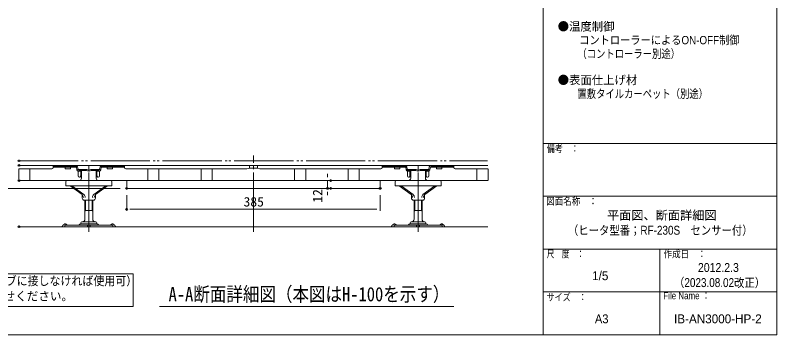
# Model space of a CAD drawing. Units: millimetres, scale not verified. Extents: x -1000 to 1000, y -692 to 693.
# Drawn here: x -157 to 1000, y -692 to -208 of the extents above; entities that cross this region are included whole.
import ezdxf
from ezdxf.enums import TextEntityAlignment as Align

# ---------------------------------------------------------------- set-up
doc = ezdxf.new("R2010")
doc.units = ezdxf.units.MM
doc.header["$LTSCALE"] = 5
doc.header["$PDMODE"] = 32
doc.header["$PDSIZE"] = 2.5
doc.linetypes.add('LONG_CHAIN', pattern=[21, 18, -1, 1, -1])
doc.linetypes.add('LONG_DOUBLE_CHAIN', pattern=[21.8, 18, -1, 0.6, -0.6, 0.6, -1])
for name, color, linetype, lineweight in [('0-0_zumenwaku', 5, 'Continuous', 9), ('0-2_中心線', 1, 'LONG_CHAIN', 9), ('0-3_一般寸法', 1, 'Continuous', 9), ('0-4_0', 3, 'Continuous', 9), ('0-8_1-1', 2, 'Continuous', 9), ('0-A_1-2', 7, 'Continuous', 9), ('1-0_1', 3, 'Continuous', 9), ('1-1_2-0', 3, 'Continuous', 9), ('1-2_2-F', 3, 'Continuous', 9), ('1-3_logo', 4, 'LONG_DOUBLE_CHAIN', 9), ('1-4_7ユーザー', 3, 'Continuous', 9)]:
    doc.layers.add(name, color=color, linetype=linetype, lineweight=lineweight)
for name, color, linetype in [('0-1_moji', 2, 'Continuous'), ('0-5_Defpoints', 7, 'Continuous'), ('0-7_10', 3, 'Continuous')]:
    doc.layers.add(name, color=color, linetype=linetype)
doc.styles.add('ＭＳ ゴシック', font='')
doc.styles.add('ＭＳ Ｐゴシック', font='')
doc.styles.get('ＭＳ ゴシック').set_extended_font_data('MS Gothic')
doc.styles.get('ＭＳ Ｐゴシック').set_extended_font_data('MS PGothic')

msp = doc.modelspace()

# ---------------------------------------------------------------- linework, layer by layer
at = {"layer": '0-0_zumenwaku'}
for p, q in [((645.006, 692.551), (645.006, -692.449)), ((645.006, -402.449), (1000.006, -402.449)), ((645.006, -482.449), (1000.006, -482.449)), ((645.006, -562.449), (1000.006, -562.449)), ((822.506, -562.449), (822.506, -692.449)), ((645.006, -627.449), (1000.006, -627.449))]:
    msp.add_line(p, q, dxfattribs=at)
msp.add_lwpolyline([(-999.994, -692.449), (1000.006, -692.449), (1000.006, 692.551), (-999.994, 692.551)], close=True, dxfattribs=at)
at = {"layer": '0-2_中心線'}
for p, q in [((205.212, -536.495), (205.212, -420.546)), ((-44.788, -536.495), (-44.788, -432.091)), ((455.212, -536.495), (455.212, -432.091))]:
    msp.add_line(p, q, dxfattribs=at)
at = {"layer": '0-3_一般寸法'}
for p, q in [((317.639, -453.529), (317.639, -448.529)), ((312.392, -458.529), (315.139, -458.529)), ((317.639, -458.529), (317.639, -470.529)), ((2.712, -470.529), (-205.296, -470.529)), ((2.712, -470.529), (-205.296, -470.529)), ((312.392, -470.529), (315.139, -470.529)), ((12.712, -480.529), (12.712, -504.532)), ((317.639, -475.529), (317.639, -480.529)), ((397.712, -480.529), (397.712, -504.532)), ((392.712, -502.032), (17.712, -502.032))]:
    msp.add_line(p, q, dxfattribs=at)
at = {"layer": '0-4_0'}
for p, q in [((-79.788, -466.829), (-79.788, -460.529)), ((-77.788, -458.529), (-11.788, -458.529)), ((-9.788, -460.529), (-9.788, -466.829)), ((420.212, -466.829), (420.212, -460.529)), ((422.212, -458.529), (488.212, -458.529)), ((490.212, -460.529), (490.212, -466.829)), ((-79.788, -466.829), (-9.788, -466.829)), ((-73.325, -466.829), (-55.098, -479.916)), ((-52.269, -479.916), (-70.497, -466.829)), ((-37.307, -479.916), (-19.079, -466.829)), ((-16.251, -466.829), (-34.479, -479.916)), ((420.212, -466.829), (490.212, -466.829)), ((426.675, -466.829), (444.902, -479.916)), ((447.731, -479.916), (429.503, -466.829)), ((462.693, -479.916), (480.921, -466.829)), ((483.749, -466.829), (465.521, -479.916)), ((-54.788, -485.329), (-54.788, -480.182)), ((-34.788, -485.329), (-34.788, -480.182)), ((445.212, -485.329), (445.212, -480.182)), ((465.212, -485.329), (465.212, -480.182)), ((-37.788, -488.329), (-51.788, -488.329)), ((-50.788, -488.329), (-50.788, -517.201)), ((-38.788, -488.329), (-38.788, -517.201)), ((462.212, -488.329), (448.212, -488.329)), ((449.212, -488.329), (449.212, -517.201)), ((461.212, -488.329), (461.212, -517.201)), ((-50.788, -504.001), (-38.788, -504.001)), ((449.212, -504.001), (461.212, -504.001)), ((-81.288, -526.401), (-8.288, -526.401)), ((-81.288, -528.701), (-81.288, -526.401)), ((-8.288, -528.701), (-81.288, -528.701)), ((-59.382, -525.549), (-59.769, -526.401)), ((-57.288, -524.201), (-32.288, -524.201)), ((-56.788, -522.701), (-56.788, -524.201)), ((-34.288, -521.201), (-55.288, -521.201)), ((-46.995, -528.701), (-46.995, -526.401)), ((-42.581, -528.701), (-42.581, -526.401)), ((-32.788, -524.201), (-32.788, -522.701)), ((-30.194, -525.549), (-29.807, -526.401)), ((-8.288, -528.701), (-8.288, -526.401)), ((418.712, -526.401), (491.712, -526.401)), ((418.712, -528.701), (418.712, -526.401)), ((491.712, -528.701), (418.712, -528.701)), ((440.618, -525.549), (440.231, -526.401)), ((442.712, -524.201), (467.712, -524.201)), ((443.212, -522.701), (443.212, -524.201)), ((465.712, -521.201), (444.712, -521.201)), ((453.005, -528.701), (453.005, -526.401)), ((457.419, -528.701), (457.419, -526.401)), ((467.212, -524.201), (467.212, -522.701)), ((469.806, -525.549), (470.193, -526.401)), ((491.712, -528.701), (491.712, -526.401))]:
    msp.add_line(p, q, dxfattribs=at)
at = {"layer": '0-4_0', "color": 2}
for p, q in [((-49.788, -488.329), (-49.788, -504.001)), ((-39.788, -488.329), (-39.788, -504.001)), ((450.212, -488.329), (450.212, -504.001)), ((460.212, -488.329), (460.212, -504.001)), ((-49.788, -504.001), (-50.788, -505.001)), ((-39.788, -504.001), (-38.788, -505.001)), ((450.212, -504.001), (449.212, -505.001)), ((460.212, -504.001), (461.212, -505.001))]:
    msp.add_line(p, q, dxfattribs=at)
at = {"layer": '0-4_0'}
for points in [[(397.712, -470.529), (12.712, -470.529), (12.712, -458.529)], [(397.712, -470.529), (397.712, -458.529), (12.712, -458.529)]]:
    msp.add_lwpolyline(points, dxfattribs=at)
for centre, radius, start, end in [((-77.788, -460.529), 2, 90, 180), ((-11.788, -460.529), 2, 0, 90), ((422.212, -460.529), 2, 90, 180), ((488.212, -460.529), 2, 0, 90), ((-51.788, -485.329), 3, 180, 270), ((-37.788, -485.329), 3, 270, 0), ((448.212, -485.329), 3, 180, 270), ((462.212, -485.329), 3, 270, 0), ((-54.788, -517.201), 4, 270, 0), ((-34.788, -517.201), 4, 180, 270), ((445.212, -517.201), 4, 270, 0), ((465.212, -517.201), 4, 180, 270), ((-57.288, -526.501), 2.3, 90, 155.55605), ((-55.288, -522.701), 1.5, 90, 180), ((-34.288, -522.701), 1.5, 0, 90), ((-32.288, -526.501), 2.3, 24.44395, 90), ((442.712, -526.501), 2.3, 90, 155.55605), ((444.712, -522.701), 1.5, 90, 180), ((465.712, -522.701), 1.5, 0, 90), ((467.712, -526.501), 2.3, 24.44395, 90)]:
    msp.add_arc(centre, radius, start, end, dxfattribs=at)
for centre, start_param, end_param in [((-56.714, -484.398), 4.71238898, 5.81516123), ((-53.886, -484.398), 4.71238898, 5.81516123), ((-35.69, -484.398), 0.46802407, 1.57079633), ((-32.862, -484.398), 0.46802407, 1.57079633), ((443.286, -484.398), 4.71238898, 5.81516123), ((446.114, -484.398), 4.71238898, 5.81516123), ((464.31, -484.398), 0.46802407, 1.57079633), ((467.138, -484.398), 0.46802407, 1.57079633)]:
    msp.add_ellipse(centre, major_axis=(0, 5), ratio=0.716739, start_param=start_param, end_param=end_param, dxfattribs=at)
at = {"layer": '0-5_Defpoints'}
for p in [(-150.944, -428.7), (-150.936, -435.701), (-150.936, -458.529), (322.392, -458.529), (12.712, -470.529), (12.712, -470.529), (317.639, -470.529), (322.392, -470.529), (397.712, -470.529), (12.712, -502.032), (-150.944, -528.701)]:
    msp.add_point(p, dxfattribs=at)
at = {"layer": '0-8_1-1'}
for p, q in [((-44.797, -435.701), (-150.936, -435.701)), ((-99.053, -438.881), (-99.053, -435.701)), ((-64.474, -437.323), (-99.053, -437.323)), ((-63.412, -438.54), (-99.053, -438.54)), ((-80.799, -440.264), (-80.799, -438.54)), ((-72.685, -440.264), (-72.685, -438.54)), ((-62.802, -442.142), (-63.474, -438.168)), ((-61.875, -437.898), (-61.188, -441.955)), ((-44.763, -435.701), (-44.763, -442.8)), ((-44.763, -435.701), (205.22, -435.701)), ((-27.685, -437.898), (-28.371, -441.955)), ((-26.757, -442.142), (-26.085, -438.168)), ((-26.148, -438.54), (9.493, -438.54)), ((-25.085, -437.323), (9.493, -437.323)), ((-16.874, -440.264), (-16.874, -438.54)), ((-8.761, -440.264), (-8.761, -438.54)), ((9.493, -438.881), (9.493, -435.701)), ((455.203, -435.701), (205.22, -435.701)), ((400.947, -438.881), (400.947, -435.701)), ((435.526, -437.323), (400.947, -437.323)), ((436.588, -438.54), (400.947, -438.54)), ((419.201, -440.264), (419.201, -438.54)), ((427.315, -440.264), (427.315, -438.54)), ((437.198, -442.142), (436.526, -438.168)), ((438.125, -437.898), (438.812, -441.955)), ((455.237, -435.701), (561.376, -435.701)), ((472.315, -437.898), (471.629, -441.955)), ((473.243, -442.142), (473.915, -438.168)), ((473.852, -438.54), (509.493, -438.54)), ((474.915, -437.323), (509.493, -437.323)), ((483.126, -440.264), (483.126, -438.54)), ((491.239, -440.264), (491.239, -438.54)), ((509.493, -438.881), (509.493, -435.701)), ((-151.069, -458.529), (-151.069, -440.909)), ((-134.252, -458.529), (-134.252, -440.909)), ((-80.291, -440.771), (-73.193, -440.771)), ((-61.023, -451.43), (-61.023, -444.208)), ((-60.203, -444.339), (-56.56, -444.339)), ((-60.189, -442.8), (-56.56, -442.8)), ((-57.169, -451.43), (-57.169, -444.339)), ((-56.56, -442.8), (-55.518, -441.786)), ((-56.56, -442.8), (-56.56, -444.339)), ((-56.56, -444.339), (-55.603, -443.408)), ((-55.952, -454.878), (-55.952, -443.748)), ((-48.103, -443.408), (-55.603, -443.408)), ((-48.103, -443.408), (-45.31, -444.339)), ((-44.763, -442.8), (-44.25, -444.339)), ((-41.457, -443.408), (-44.25, -444.339)), ((-41.457, -443.408), (-33.956, -443.408)), ((-32.999, -442.8), (-34.042, -441.786)), ((-33.607, -454.878), (-33.607, -443.748)), ((-32.999, -442.8), (-32.999, -444.339)), ((-29.371, -442.8), (-32.999, -442.8)), ((-32.39, -451.43), (-32.39, -444.339)), ((-28.537, -451.43), (-28.537, -444.208)), ((-9.268, -440.771), (-16.367, -440.771)), ((44.692, -458.529), (44.692, -440.909)), ((61.509, -458.529), (61.509, -440.909)), ((125.822, -458.529), (125.822, -440.909)), ((142.64, -458.529), (142.64, -440.909)), ((267.801, -458.529), (267.801, -440.909)), ((284.618, -458.529), (284.618, -440.909)), ((348.931, -458.529), (348.931, -440.909)), ((365.748, -458.529), (365.748, -440.909)), ((419.709, -440.771), (426.807, -440.771)), ((438.977, -451.43), (438.977, -444.208)), ((439.797, -444.339), (443.44, -444.339)), ((439.811, -442.8), (443.44, -442.8)), ((442.831, -451.43), (442.831, -444.339)), ((443.44, -442.8), (444.482, -441.786)), ((443.44, -442.8), (443.44, -444.339)), ((443.44, -444.339), (444.397, -443.408)), ((444.048, -454.878), (444.048, -443.748)), ((451.897, -443.408), (444.397, -443.408)), ((451.897, -443.408), (454.69, -444.339)), ((458.543, -443.408), (455.75, -444.339)), ((458.543, -443.408), (466.044, -443.408)), ((467.001, -442.8), (465.958, -441.786)), ((467.001, -444.339), (466.044, -443.408)), ((466.393, -454.878), (466.393, -443.748)), ((467.001, -442.8), (467.001, -444.339)), ((470.629, -442.8), (467.001, -442.8)), ((470.643, -444.339), (467.001, -444.339)), ((467.61, -451.43), (467.61, -444.339)), ((471.463, -451.43), (471.463, -444.208)), ((490.732, -440.771), (483.633, -440.771)), ((544.692, -458.529), (544.692, -440.909)), ((561.509, -458.529), (561.509, -440.909)), ((-59.603, -458.529), (-150.936, -458.529)), ((-58.995, -453.458), (-57.981, -453.458)), ((-30.565, -453.458), (-31.579, -453.458)), ((440.397, -458.529), (-29.957, -458.529)), ((441.005, -453.458), (442.019, -453.458)), ((469.435, -453.458), (468.421, -453.458)), ((470.043, -458.529), (561.376, -458.529))]:
    msp.add_line(p, q, dxfattribs=at)
for points in [[(-44.797, -435.701), (-44.797, -442.8), (-45.31, -444.339)], [(455.203, -435.701), (455.203, -442.8), (454.69, -444.339)], [(455.237, -435.701), (455.237, -442.8), (455.75, -444.339)], [(-60.36, -441.786), (-47.839, -441.786), (-44.797, -442.8)], [(-29.2, -441.786), (-41.72, -441.786), (-44.763, -442.8)], [(-29.357, -444.339), (-32.999, -444.339), (-33.956, -443.408)], [(439.64, -441.786), (452.161, -441.786), (455.203, -442.8)], [(470.8, -441.786), (458.28, -441.786), (455.237, -442.8)]]:
    msp.add_lwpolyline(points, dxfattribs=at)
for centre, radius, start, end in [((-64.474, -438.337), 2.637, 9.60059, 90), ((-64.474, -438.337), 1.014, 9.60069, 90), ((-25.085, -438.337), 2.637, 90, 170.39941), ((-25.085, -438.337), 1.014, 90, 170.39931), ((435.526, -438.337), 2.637, 9.60059, 90), ((435.526, -438.337), 1.014, 9.60069, 90), ((474.915, -438.337), 2.637, 90, 170.39941), ((474.915, -438.337), 1.014, 90, 170.39931), ((-80.291, -440.264), 0.507, 180, 270), ((-73.193, -440.264), 0.507, 270, 0), ((-60.203, -441.702), 2.637, 189.60072, 270), ((-60.36, -440.771), 1.014, 189.60034, 270), ((-60.189, -441.786), 1.014, 189.60046, 270), ((-29.371, -441.786), 1.014, 270, 350.39954), ((-29.357, -441.702), 2.637, 270, 350.39928), ((-29.2, -440.771), 1.014, 270, 350.39966), ((-16.367, -440.264), 0.507, 180, 270), ((-9.268, -440.264), 0.507, 270, 0), ((419.709, -440.264), 0.507, 180, 270), ((426.807, -440.264), 0.507, 270, 0), ((439.797, -441.702), 2.637, 189.60072, 270), ((439.64, -440.771), 1.014, 189.60034, 270), ((439.811, -441.786), 1.014, 189.60046, 270), ((470.629, -441.786), 1.014, 270, 350.39954), ((470.643, -441.702), 2.637, 270, 350.39928), ((470.8, -440.771), 1.014, 270, 350.39966), ((483.633, -440.264), 0.507, 180, 270), ((490.732, -440.264), 0.507, 270, 0), ((-58.995, -451.43), 2.028, 180, 270), ((-59.603, -454.878), 3.651, 270, 0), ((-59.197, -451.43), 2.028, 270, 0), ((-57.981, -451.43), 2.028, 270, 0), ((-29.957, -454.878), 3.651, 180, 270), ((-31.579, -451.43), 2.028, 180, 270), ((-30.362, -451.43), 2.028, 180, 270), ((-30.565, -451.43), 2.028, 270, 0), ((441.005, -451.43), 2.028, 180, 270), ((440.397, -454.878), 3.651, 270, 0), ((440.803, -451.43), 2.028, 270, 0), ((442.019, -451.43), 2.028, 270, 0), ((470.043, -454.878), 3.651, 180, 270), ((468.421, -451.43), 2.028, 180, 270), ((469.638, -451.43), 2.028, 180, 270), ((469.435, -451.43), 2.028, 270, 0)]:
    msp.add_arc(centre, radius, start, end, dxfattribs=at)
at = {"layer": '0-A_1-2', "color": 2}
for p, q in [((199.135, -439.895), (199.135, -435.701)), ((211.305, -439.895), (211.305, -435.701)), ((-101.081, -440.909), (-150.936, -440.909)), ((11.521, -440.909), (195.389, -440.909)), ((398.919, -440.909), (215.051, -440.909)), ((511.521, -440.909), (561.376, -440.909))]:
    msp.add_line(p, q, dxfattribs=at)
for points in [[(195.389, -440.909), (199.135, -439.895), (205.22, -439.895)], [(215.051, -440.909), (211.305, -439.895), (205.22, -439.895)]]:
    msp.add_lwpolyline(points, dxfattribs=at)
for centre, start, end in [((-101.081, -438.881), 270, 0), ((11.521, -438.881), 180, 270), ((398.919, -438.881), 270, 0), ((511.521, -438.881), 180, 270)]:
    msp.add_arc(centre, 2.028, start, end, dxfattribs=at)
at = {"layer": '1-0_1'}
msp.add_line((62.485, -649.424), (509.31, -649.424), dxfattribs=at)
at = {"layer": '1-1_2-0'}
msp.add_line((-150.944, -528.701), (561.368, -528.701), dxfattribs=at)
at = {"layer": '1-2_2-F'}
for p, q in [((-12.06, -526.313), (-11.874, -526.127)), ((-11.874, -526.127), (-10.902, -525.294)), ((-10.902, -525.294), (-10.717, -525.202)), ((-10.717, -525.202), (-10.578, -524.97)), ((-10.578, -524.97), (-10.393, -524.831)), ((-10.393, -524.831), (-10.162, -524.739)), ((-10.162, -524.739), (-9.838, -524.646)), ((-9.838, -524.646), (-9.56, -524.507)), ((-9.56, -524.507), (-9.282, -524.415)), ((-9.282, -524.415), (-9.097, -524.368)), ((-9.097, -524.368), (-8.912, -524.368)), ((-8.912, -524.368), (-8.681, -524.368)), ((-8.681, -524.368), (-8.356, -524.368)), ((-8.356, -524.368), (-8.079, -524.415)), ((-8.079, -524.415), (-7.894, -524.507)), ((-7.894, -524.507), (-7.709, -524.692)), ((-7.709, -524.692), (-7.523, -524.924)), ((-7.523, -524.924), (-7.292, -525.109)), ((-7.292, -525.109), (-7.06, -525.202)), ((-7.06, -525.202), (-6.875, -525.294)), ((-6.875, -525.294), (-6.736, -525.526)), ((-6.736, -525.526), (-6.505, -525.803)), ((-6.505, -525.803), (-6.32, -525.85)), ((-6.32, -525.85), (-6.042, -525.942)), ((-6.042, -525.942), (-5.857, -526.081)), ((-5.857, -526.081), (-5.626, -526.174)), ((-5.626, -526.174), (-5.44, -526.359)), ((-5.44, -526.359), (-5.302, -526.59)), ((-5.302, -526.59), (-5.209, -526.822)), ((-5.209, -526.822), (-5.163, -527.099)), ((-5.163, -527.099), (-4.931, -527.285)), ((-4.931, -527.285), (-4.746, -527.423)), ((-4.746, -527.423), (-4.607, -527.655)), ((-4.607, -527.655), (-4.468, -527.886)), ((-4.468, -527.886), (-4.422, -528.118)), ((-4.422, -528.118), (-4.283, -528.349)), ((-4.283, -528.349), (-4.191, -528.581)), ((-4.191, -528.581), (-4.098, -528.627)), ((422.483, -526.313), (422.298, -526.127)), ((487.94, -526.313), (488.126, -526.127)), ((488.126, -526.127), (489.098, -525.294)), ((489.098, -525.294), (489.283, -525.202)), ((489.283, -525.202), (489.422, -524.97)), ((489.422, -524.97), (489.607, -524.831)), ((489.607, -524.831), (489.838, -524.739)), ((489.838, -524.739), (490.162, -524.646)), ((490.162, -524.646), (490.44, -524.507)), ((490.44, -524.507), (490.718, -524.415)), ((490.718, -524.415), (490.903, -524.368)), ((490.903, -524.368), (491.088, -524.368)), ((491.088, -524.368), (491.319, -524.368)), ((491.319, -524.368), (491.644, -524.368)), ((491.644, -524.368), (491.921, -524.415)), ((491.921, -524.415), (492.106, -524.507)), ((492.106, -524.507), (492.291, -524.692)), ((492.291, -524.692), (492.477, -524.924)), ((492.477, -524.924), (492.708, -525.109)), ((492.708, -525.109), (492.94, -525.202)), ((492.94, -525.202), (493.125, -525.294)), ((493.125, -525.294), (493.264, -525.526)), ((493.264, -525.526), (493.495, -525.803)), ((493.495, -525.803), (493.68, -525.85)), ((493.68, -525.85), (493.958, -525.942)), ((493.958, -525.942), (494.143, -526.081)), ((494.143, -526.081), (494.374, -526.174)), ((494.374, -526.174), (494.56, -526.359)), ((494.56, -526.359), (494.698, -526.59)), ((494.698, -526.59), (494.791, -526.822)), ((494.791, -526.822), (494.837, -527.099)), ((494.837, -527.099), (495.069, -527.285)), ((495.069, -527.285), (495.254, -527.423)), ((495.254, -527.423), (495.393, -527.655)), ((495.393, -527.655), (495.532, -527.886)), ((495.532, -527.886), (495.578, -528.118)), ((495.578, -528.118), (495.717, -528.349)), ((495.717, -528.349), (495.809, -528.581)), ((495.809, -528.581), (495.902, -528.627))]:
    msp.add_line(p, q, dxfattribs=at)
for points in [[(-77.517, -526.313), (-77.702, -526.127), (-78.674, -525.294), (-78.859, -525.202), (-78.998, -524.97), (-79.183, -524.831), (-79.415, -524.739), (-79.738, -524.646), (-80.016, -524.507), (-80.294, -524.415), (-80.479, -524.368), (-80.664, -524.368), (-80.896, -524.368), (-81.22, -524.368), (-81.497, -524.415), (-81.683, -524.507), (-81.868, -524.692), (-82.053, -524.924), (-82.284, -525.109), (-82.516, -525.202), (-82.701, -525.294), (-82.84, -525.526), (-83.071, -525.803), (-83.256, -525.85), (-83.534, -525.942), (-83.719, -526.081), (-83.951, -526.174), (-84.136, -526.359), (-84.275, -526.59), (-84.367, -526.822), (-84.414, -527.099), (-84.645, -527.285), (-84.83, -527.423), (-84.969, -527.655), (-85.108, -527.886), (-85.154, -528.118), (-85.293, -528.349), (-85.386, -528.581), (-85.478, -528.627)], [(422.298, -526.127), (421.326, -525.294), (421.141, -525.202), (421.002, -524.97), (420.817, -524.831), (420.585, -524.739), (420.262, -524.646), (419.984, -524.507), (419.706, -524.415), (419.521, -524.368), (419.336, -524.368), (419.104, -524.368), (418.78, -524.368), (418.503, -524.415), (418.317, -524.507), (418.132, -524.692), (417.947, -524.924), (417.716, -525.109), (417.484, -525.202), (417.299, -525.294), (417.16, -525.526), (416.929, -525.803), (416.744, -525.85), (416.466, -525.942), (416.281, -526.081), (416.049, -526.174), (415.864, -526.359), (415.725, -526.59), (415.633, -526.822), (415.586, -527.099), (415.355, -527.285), (415.17, -527.423), (415.031, -527.655), (414.892, -527.886), (414.846, -528.118), (414.707, -528.349), (414.614, -528.581), (414.522, -528.627)]]:
    msp.add_lwpolyline(points, dxfattribs=at)
at = {"layer": '1-3_logo'}
msp.add_line((-150.944, -428.7), (560.907, -428.7), dxfattribs=at)
at = {"layer": '1-4_7ユーザー'}
msp.add_lwpolyline([(-445.104, -600.215), (22.745, -600.215), (22.745, -649.424), (-445.104, -649.424)], close=True, dxfattribs=at)

# ---------------------------------------------------------------- texts
at = {"layer": '0-0_zumenwaku', "style": 'ＭＳ Ｐゴシック'}
for s, width, p in [('備考\u3000：', 0.8, (650.71, -418.785)), ('図面名称\u3000：', 0.85, (649.91, -498.615)), ('尺\u3000度\u3000：', 0.75, (650.77, -578.615)), ('作成日\u3000：', 0.85, (828.15, -578.665)), ('サイズ\u3000：', 0.8, (650.54, -644.185)), ('File Name ：', 0.85, (827.75, -641.855))]:
    msp.add_text(s, height=10.85, dxfattribs=dict(at, width=width)).set_placement(p, align=Align.BOTTOM_LEFT)
at = {"layer": '0-1_moji', "style": 'ＭＳ Ｐゴシック'}
for s, height, p in [('●温度制御', 12.65, (667.315, -235.118)), ('●表面仕上げ材', 12.65, (667.315, -316.354)), ('平面図、断面詳細図', 13.56, (742.169, -522.006)), ('1/5', 13.56, (719.631, -613.724)), ('IB-AN3000-HP-2', 13.56, (844.031, -679.166))]:
    msp.add_text(s, height=height, dxfattribs=at).set_placement(p, align=Align.BOTTOM_LEFT)
for s, height, width, p in [('\u3000\u3000コントローラーによるON-OFF制御', 12.65, 0.9, (668.902, -255.723)), ('\u3000\u3000（コントローラー別途）', 12.65, 0.8, (668.902, -276.529)), ('\u3000\u3000置敷タイルカーペット（別途）', 12.65, 0.8, (668.902, -337.139)), ('（ヒータ型番；RF-230S\u3000センサー付）', 13.56, 0.85, (682.856, -544.827)), ('2012.2.3', 13.56, 0.9, (880.306, -601.32)), ('※65㎜以上必要です。（但し、スラブに接しなければ使用可）', 13.56, 0.9, (-438.5, -621.569)), ('（2023.08.02改正）', 13.56, 0.85, (843.994, -624.203)), ('狭い場合は弊社営業担当へお問合せください。', 13.56, 0.95, (-437.725, -644.665)), ('A3', 13.56, 0.95, (723.819, -679.135))]:
    msp.add_text(s, height=height, dxfattribs=dict(at, width=width)).set_placement(p, align=Align.BOTTOM_LEFT)
at = {"layer": '0-3_一般寸法', "color": 2, "style": 'ＭＳ ゴシック', "width": 1.05}
msp.add_text('12', height=14.44, rotation=90, dxfattribs=at).set_placement((314.164, -492.223), align=Align.BOTTOM_LEFT)
msp.add_text('385', height=14.44, dxfattribs=at).set_placement((190.212, -502.308), align=Align.BOTTOM_LEFT)
at = {"layer": '0-7_10', "style": 'ＭＳ ゴシック', "width": 0.85}
msp.add_text('A-A断面詳細図（本図はH-100を示す）', height=21.65, dxfattribs=at).set_placement((76.301, -648.221), align=Align.BOTTOM_LEFT)

doc.saveas('drawing.dxf')
